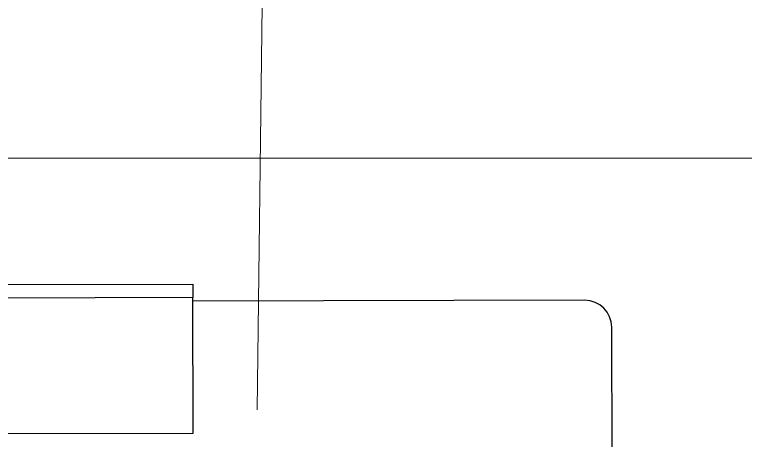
# Paper-space layout 'office1 floor1' of a CAD drawing. Header units: inches. Extents: x 0.3 to 10.8, y 1.4 to 4.2.
# Drawn here: x 1.879 to 2.1029, y 2.9275 to 3.0578 of the extents above; entities that cross this region are included whole.
import ezdxf

# ---------------------------------------------------------------- set-up
doc = ezdxf.new("R2010")
doc.units = ezdxf.units.IN
doc.header["$MEASUREMENT"] = 0
doc.layers.get('0').update_dxf_attribs({"lineweight": 0})
doc.layers.add('WALL 1 100', color=250, linetype='Continuous', lineweight=9)
doc.layers.add('провода', color=1, linetype='Continuous', lineweight=5)

psp = doc.layouts.new('office1 floor1')

# ---------------------------------------------------------------- linework, layer by layer
at = {"color": 7, "linetype": 'ByBlock', "lineweight": -2}
for p, q in [((1.72603, 2.97482), (1.93359, 2.97532)), ((1.93359, 2.97532), (1.9336, 2.97117)), ((1.9336, 2.97117), (1.72604, 2.97067)), ((1.9337, 2.92966), (1.9336, 2.97117)), ((2.05359, 2.97035), (1.9336, 2.97006)), ((2.06205, 2.90415), (2.06191, 2.96207)), ((1.72615, 2.92915), (1.9337, 2.92966))]:
    psp.add_line(p, q, dxfattribs=at)
psp.add_arc((2.05361, 2.96205), 0.0083, 0.1388, 90.1388, dxfattribs=at)
at = {"layer": 'WALL 1 100', "color": 0}
psp.add_line((0.31925, 3.01385), (3.91924, 3.01385), dxfattribs=at)
at = {"layer": 'провода', "color": 1}
psp.add_line((1.95327, 2.93681), (1.95482, 3.0607), dxfattribs=at)

doc.saveas('drawing.dxf')
